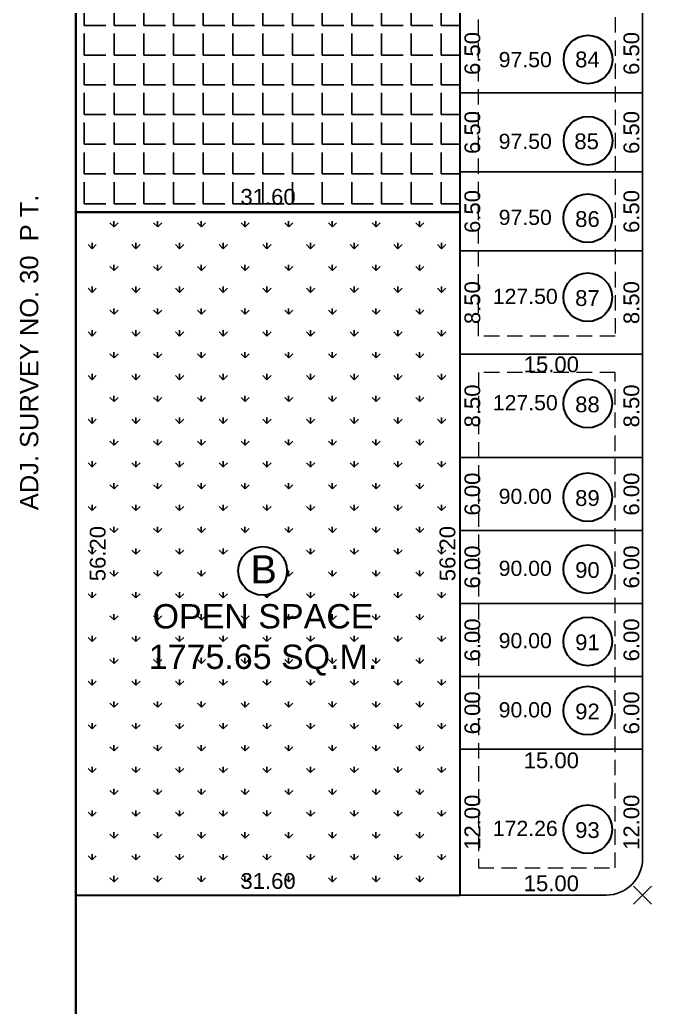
# Model space of a CAD drawing. Header units: millimetres. Extents: x 26213 to 35402, y -1028 to 2462.
# Drawn here: x 34948.9 to 35001.9, y 396.6 to 477.9 of the extents above; entities that cross this region are included whole.
import ezdxf
from ezdxf.enums import TextEntityAlignment as Align

# ---------------------------------------------------------------- set-up
doc = ezdxf.new("R2010")
doc.units = ezdxf.units.MM
doc.header["$PDMODE"] = 3
doc.header["$PDSIZE"] = 0.75
for name, pattern in [('1', [0]), ('DASHED', [19.05, 12.7, -6.35]), ('DASHED2', [9.525, 6.35, -3.175])]:
    doc.linetypes.add(name, pattern=pattern)
for name, color, linetype in [('adj. gat no', 76, 'Continuous'), ('AREA', 7, 'Continuous'), ('Chamber', 7, '1'), ('DIMEMSION', 7, 'Continuous'), ('NUMBRING', 162, 'Continuous'), ('OPEN SPACE', 3, 'Continuous'), ('POINT', 190, 'Continuous'), ('SOLID HATCH', 253, 'Continuous')]:
    doc.layers.add(name, color=color, linetype=linetype)
doc.layers.add('CIRCLE', color=197, linetype='Continuous', lineweight=30)
doc.layers.add('LAYOUT PLAN', color=7, linetype='Continuous', lineweight=25)
doc.styles.get("Standard").update_dxf_attribs({"font": 'arial.ttf'})
doc.dimstyles.new('LAYOUT PLAN', dxfattribs={"dimtxt": 1.3, "dimasz": 1, "dimexe": 0.18, "dimexo": 0.0625, "dimgap": 0.09, "dimtad": 0, "dimrnd": 0.05, "dimzin": 0, "dimdsep": 46, "dimtxsty": 'Standard', "dimcen": 0, "dimse1": 1, "dimse2": 1, "dimsd1": 1, "dimsd2": 1, "dimadec": 0, "dimazin": 0, "dimtfac": 1, "dimtofl": 0, "dimtmove": 0, "dimatfit": 3, "dimfxl": 1, "dimtolj": 1, "dimtzin": 0, "dimarcsym": 0})

# ---------------------------------------------------------------- blocks, each defined once
blk = doc.blocks.new('*D3530')
at = {"layer": 'Defpoints', "color": 0, "ltscale": 2}
for p in [(34985.167, 524.335), (34983.794, 462.04), (34985.167, 462.04)]:
    blk.add_point(p, dxfattribs=at)
at = {"layer": 'DIMEMSION', "color": 0, "ltscale": 2, "insert": (34983.794, 493.187), "char_height": 1.3, "attachment_point": 5, "rotation": 90}
blk.add_mtext('\\A1;62.30', dxfattribs=at)
blk = doc.blocks.new('*D3531')
at = {"layer": 'Defpoints', "color": 0, "ltscale": 2}
for p in [(34985.167, 463.281), (34953.574, 462.04), (34985.167, 462.04)]:
    blk.add_point(p, dxfattribs=at)
at = {"layer": 'DIMEMSION', "color": 0, "ltscale": 2, "insert": (34969.37, 463.281), "char_height": 1.3, "attachment_point": 5}
blk.add_mtext('\\A1;31.60', dxfattribs=at)
blk = doc.blocks.new('*D3532')
at = {"layer": 'Defpoints', "color": 0, "ltscale": 2}
for p in [(34953.574, 509.335), (34954.98, 509.335), (34953.574, 462.04)]:
    blk.add_point(p, dxfattribs=at)
at = {"layer": 'DIMEMSION', "color": 0, "ltscale": 2, "insert": (34954.98, 485.687), "char_height": 1.3, "attachment_point": 5, "rotation": 90}
blk.add_mtext('\\A1;47.30', dxfattribs=at)
blk = doc.blocks.new('*D3533')
at = {"layer": 'Defpoints', "color": 0, "ltscale": 2}
for p in [(34985.167, 462.04), (34984.132, 405.835), (34985.167, 405.835)]:
    blk.add_point(p, dxfattribs=at)
at = {"layer": 'DIMEMSION', "color": 0, "ltscale": 2, "insert": (34984.132, 433.937), "char_height": 1.3, "attachment_point": 5, "rotation": 90}
blk.add_mtext('\\A1;56.20', dxfattribs=at)
blk = doc.blocks.new('*D3534')
at = {"layer": 'Defpoints', "color": 0, "ltscale": 2}
for p in [(34985.167, 406.995), (34953.574, 405.835), (34985.167, 405.835)]:
    blk.add_point(p, dxfattribs=at)
at = {"layer": 'DIMEMSION', "color": 0, "ltscale": 2, "insert": (34969.37, 406.995), "char_height": 1.3, "attachment_point": 5}
blk.add_mtext('\\A1;31.60', dxfattribs=at)
blk = doc.blocks.new('*D3535')
at = {"layer": 'Defpoints', "color": 0, "ltscale": 2}
for p in [(34953.574, 462.04), (34955.365, 462.04), (34953.574, 405.835)]:
    blk.add_point(p, dxfattribs=at)
at = {"layer": 'DIMEMSION', "color": 0, "ltscale": 2, "insert": (34955.365, 433.937), "char_height": 1.3, "attachment_point": 5, "rotation": 90}
blk.add_mtext('\\A1;56.20', dxfattribs=at)
blk = doc.blocks.new('*D3594')
at = {"layer": 'Defpoints', "color": 0, "ltscale": 2}
for p in [(35000.167, 478.335), (34999.26, 471.835), (35000.167, 471.835)]:
    blk.add_point(p, dxfattribs=at)
at = {"layer": 'DIMEMSION', "color": 0, "ltscale": 2, "insert": (34999.26, 475.085), "char_height": 1.3, "attachment_point": 5, "rotation": 90}
blk.add_mtext('\\A1;6.50', dxfattribs=at)
blk = doc.blocks.new('*D3595')
at = {"layer": 'Defpoints', "color": 0, "ltscale": 2}
for p in [(35000.167, 471.835), (34999.26, 465.335), (35000.167, 465.335)]:
    blk.add_point(p, dxfattribs=at)
at = {"layer": 'DIMEMSION', "color": 0, "ltscale": 2, "insert": (34999.26, 468.585), "char_height": 1.3, "attachment_point": 5, "rotation": 90}
blk.add_mtext('\\A1;6.50', dxfattribs=at)
blk = doc.blocks.new('*D3596')
at = {"layer": 'Defpoints', "color": 0, "ltscale": 2}
for p in [(35000.167, 465.335), (34999.26, 458.835), (35000.167, 458.835)]:
    blk.add_point(p, dxfattribs=at)
at = {"layer": 'DIMEMSION', "color": 0, "ltscale": 2, "insert": (34999.26, 462.085), "char_height": 1.3, "attachment_point": 5, "rotation": 90}
blk.add_mtext('\\A1;6.50', dxfattribs=at)
blk = doc.blocks.new('*D3597')
at = {"layer": 'Defpoints', "color": 0, "ltscale": 2}
for p in [(35000.167, 458.835), (34999.26, 450.335), (34999.26, 450.335)]:
    blk.add_point(p, dxfattribs=at)
at = {"layer": 'DIMEMSION', "color": 0, "ltscale": 2, "insert": (34999.26, 454.585), "char_height": 1.3, "attachment_point": 5, "rotation": 90}
blk.add_mtext('\\A1;8.50', dxfattribs=at)
blk = doc.blocks.new('*D3598')
at = {"layer": 'Defpoints', "color": 0, "ltscale": 2}
for p in [(34999.26, 450.335), (34999.26, 441.835), (35000.167, 441.835)]:
    blk.add_point(p, dxfattribs=at)
at = {"layer": 'DIMEMSION', "color": 0, "ltscale": 2, "insert": (34999.26, 446.085), "char_height": 1.3, "attachment_point": 5, "rotation": 90}
blk.add_mtext('\\A1;8.50', dxfattribs=at)
blk = doc.blocks.new('*D3599')
at = {"layer": 'Defpoints', "color": 0, "ltscale": 2}
for p in [(35000.167, 441.835), (34999.26, 435.835), (35000.167, 435.835)]:
    blk.add_point(p, dxfattribs=at)
at = {"layer": 'DIMEMSION', "color": 0, "ltscale": 2, "insert": (34999.26, 438.835), "char_height": 1.3, "attachment_point": 5, "rotation": 90}
blk.add_mtext('\\A1;6.00', dxfattribs=at)
blk = doc.blocks.new('*D3600')
at = {"layer": 'Defpoints', "color": 0, "ltscale": 2}
for p in [(35000.167, 435.835), (34999.26, 429.835), (35000.167, 429.835)]:
    blk.add_point(p, dxfattribs=at)
at = {"layer": 'DIMEMSION', "color": 0, "ltscale": 2, "insert": (34999.26, 432.835), "char_height": 1.3, "attachment_point": 5, "rotation": 90}
blk.add_mtext('\\A1;6.00', dxfattribs=at)
blk = doc.blocks.new('*D3601')
at = {"layer": 'Defpoints', "color": 0, "ltscale": 2}
for p in [(35000.167, 429.835), (34999.26, 423.835), (35000.167, 423.835)]:
    blk.add_point(p, dxfattribs=at)
at = {"layer": 'DIMEMSION', "color": 0, "ltscale": 2, "insert": (34999.26, 426.835), "char_height": 1.3, "attachment_point": 5, "rotation": 90}
blk.add_mtext('\\A1;6.00', dxfattribs=at)
blk = doc.blocks.new('*D3602')
at = {"layer": 'Defpoints', "color": 0, "ltscale": 2}
for p in [(35000.167, 423.835), (34999.26, 417.835), (35000.167, 417.835)]:
    blk.add_point(p, dxfattribs=at)
at = {"layer": 'DIMEMSION', "color": 0, "ltscale": 2, "insert": (34999.26, 420.835), "char_height": 1.3, "attachment_point": 5, "rotation": 90}
blk.add_mtext('\\A1;6.00', dxfattribs=at)
blk = doc.blocks.new('*D3603')
at = {"layer": 'Defpoints', "color": 0, "ltscale": 2}
for p in [(35000.167, 417.835), (34999.26, 405.835), (35000.167, 405.835)]:
    blk.add_point(p, dxfattribs=at)
at = {"layer": 'DIMEMSION', "color": 0, "ltscale": 2, "insert": (34999.26, 411.835), "char_height": 1.3, "attachment_point": 5, "rotation": 90}
blk.add_mtext('\\A1;12.00', dxfattribs=at)
blk = doc.blocks.new('*D3604')
at = {"layer": 'Defpoints', "color": 0, "ltscale": 2}
for p in [(35000.167, 406.805), (34985.167, 405.835), (35000.167, 405.835)]:
    blk.add_point(p, dxfattribs=at)
at = {"layer": 'DIMEMSION', "color": 0, "ltscale": 2, "insert": (34992.667, 406.805), "char_height": 1.3, "attachment_point": 5}
blk.add_mtext('\\A1;15.00', dxfattribs=at)
blk = doc.blocks.new('*D3605')
at = {"layer": 'Defpoints', "color": 0, "ltscale": 2}
for p in [(34985.167, 417.835), (34986.182, 417.835), (34985.167, 405.835)]:
    blk.add_point(p, dxfattribs=at)
at = {"layer": 'DIMEMSION', "color": 0, "ltscale": 2, "insert": (34986.182, 411.835), "char_height": 1.3, "attachment_point": 5, "rotation": 90}
blk.add_mtext('\\A1;12.00', dxfattribs=at)
blk = doc.blocks.new('*D3606')
at = {"layer": 'Defpoints', "color": 0, "ltscale": 2}
for p in [(34985.167, 423.835), (34986.182, 423.835), (34985.167, 417.835)]:
    blk.add_point(p, dxfattribs=at)
at = {"layer": 'DIMEMSION', "color": 0, "ltscale": 2, "insert": (34986.182, 420.835), "char_height": 1.3, "attachment_point": 5, "rotation": 90}
blk.add_mtext('\\A1;6.00', dxfattribs=at)
blk = doc.blocks.new('*D3607')
at = {"layer": 'Defpoints', "color": 0, "ltscale": 2}
for p in [(34985.167, 429.835), (34986.182, 429.835), (34985.167, 423.835)]:
    blk.add_point(p, dxfattribs=at)
at = {"layer": 'DIMEMSION', "color": 0, "ltscale": 2, "insert": (34986.182, 426.835), "char_height": 1.3, "attachment_point": 5, "rotation": 90}
blk.add_mtext('\\A1;6.00', dxfattribs=at)
blk = doc.blocks.new('*D3608')
at = {"layer": 'Defpoints', "color": 0, "ltscale": 2}
for p in [(34985.167, 435.835), (34986.182, 435.835), (34985.167, 429.835)]:
    blk.add_point(p, dxfattribs=at)
at = {"layer": 'DIMEMSION', "color": 0, "ltscale": 2, "insert": (34986.182, 432.835), "char_height": 1.3, "attachment_point": 5, "rotation": 90}
blk.add_mtext('\\A1;6.00', dxfattribs=at)
blk = doc.blocks.new('*D3609')
at = {"layer": 'Defpoints', "color": 0, "ltscale": 2}
for p in [(34985.167, 441.835), (34986.182, 441.835), (34985.167, 435.835)]:
    blk.add_point(p, dxfattribs=at)
at = {"layer": 'DIMEMSION', "color": 0, "ltscale": 2, "insert": (34986.182, 438.835), "char_height": 1.3, "attachment_point": 5, "rotation": 90}
blk.add_mtext('\\A1;6.00', dxfattribs=at)
blk = doc.blocks.new('*D3610')
at = {"layer": 'Defpoints', "color": 0, "ltscale": 2}
for p in [(34985.167, 450.335), (34986.182, 450.335), (34985.167, 441.835)]:
    blk.add_point(p, dxfattribs=at)
at = {"layer": 'DIMEMSION', "color": 0, "ltscale": 2, "insert": (34986.182, 446.085), "char_height": 1.3, "attachment_point": 5, "rotation": 90}
blk.add_mtext('\\A1;8.50', dxfattribs=at)
blk = doc.blocks.new('*D3611')
at = {"layer": 'Defpoints', "color": 0, "ltscale": 2}
for p in [(34985.167, 458.835), (34986.182, 458.835), (34985.167, 450.335)]:
    blk.add_point(p, dxfattribs=at)
at = {"layer": 'DIMEMSION', "color": 0, "ltscale": 2, "insert": (34986.182, 454.585), "char_height": 1.3, "attachment_point": 5, "rotation": 90}
blk.add_mtext('\\A1;8.50', dxfattribs=at)
blk = doc.blocks.new('*D3612')
at = {"layer": 'Defpoints', "color": 0, "ltscale": 2}
for p in [(34985.167, 465.335), (34986.182, 465.335), (34985.167, 458.835)]:
    blk.add_point(p, dxfattribs=at)
at = {"layer": 'DIMEMSION', "color": 0, "ltscale": 2, "insert": (34986.182, 462.085), "char_height": 1.3, "attachment_point": 5, "rotation": 90}
blk.add_mtext('\\A1;6.50', dxfattribs=at)
blk = doc.blocks.new('*D3613')
at = {"layer": 'Defpoints', "color": 0, "ltscale": 2}
for p in [(34985.167, 471.835), (34986.182, 471.835), (34985.167, 465.335)]:
    blk.add_point(p, dxfattribs=at)
at = {"layer": 'DIMEMSION', "color": 0, "ltscale": 2, "insert": (34986.182, 468.585), "char_height": 1.3, "attachment_point": 5, "rotation": 90}
blk.add_mtext('\\A1;6.50', dxfattribs=at)
blk = doc.blocks.new('*D3614')
at = {"layer": 'Defpoints', "color": 0, "ltscale": 2}
for p in [(34985.167, 478.335), (34986.182, 478.335), (34985.167, 471.835)]:
    blk.add_point(p, dxfattribs=at)
at = {"layer": 'DIMEMSION', "color": 0, "ltscale": 2, "insert": (34986.182, 475.085), "char_height": 1.3, "attachment_point": 5, "rotation": 90}
blk.add_mtext('\\A1;6.50', dxfattribs=at)
blk = doc.blocks.new('*D3667')
at = {"layer": 'Defpoints', "color": 0, "ltscale": 2}
for p in [(34985.167, 417.835), (35000.167, 417.835), (35000.167, 416.92)]:
    blk.add_point(p, dxfattribs=at)
at = {"layer": 'DIMEMSION', "color": 0, "ltscale": 2, "insert": (34992.667, 416.92), "char_height": 1.3, "attachment_point": 5}
blk.add_mtext('\\A1;15.00', dxfattribs=at)
blk = doc.blocks.new('*D3672')
at = {"layer": 'Defpoints', "color": 0, "ltscale": 2}
for p in [(34985.167, 450.335), (35000.167, 450.335), (35000.167, 449.497)]:
    blk.add_point(p, dxfattribs=at)
at = {"layer": 'DIMEMSION', "color": 0, "ltscale": 2, "insert": (34992.667, 449.497), "char_height": 1.3, "attachment_point": 5}
blk.add_mtext('\\A1;15.00', dxfattribs=at)

msp = doc.modelspace()

# ---------------------------------------------------------------- hatches: boundary and pattern name
at = {"lineweight": 25, "ltscale": 2}
h = msp.add_hatch(dxfattribs=at)
h.set_pattern_fill('ANGLE,_O', color=6, scale=0.35)
h.set_pattern_definition([(0, (6629.385, -742.5358), (0, 2.44475), [1.778, -0.66675]), (90, (6629.385, -742.5358), (-2.44475, 1e-16), [1.778, -0.66675])])
h.paths.add_polyline_path([(34985.167, 524.335), (34958.574, 524.335), (34958.574, 509.335), (34953.574, 509.335), (34953.574, 462.04), (34985.167, 462.04)])
h.paths.add_polyline_path([(34972.056, 490.456, -1), (34968.056, 490.456, -1)], flags=16)
h.paths.add_polyline_path([(34960.848, 514.182), (34960.848, 519.377), (34958.169, 519.377), (34958.169, 514.182)], flags=24)
h.paths.add_polyline_path([(34953.988, 507.229), (34958.172, 507.229), (34958.172, 509.908), (34953.988, 509.908)], flags=24)
h.paths.add_polyline_path([(34969.29, 521.811), (34974.485, 521.811), (34974.485, 524.49), (34969.29, 524.49)], flags=9)
h.paths.add_polyline_path([(34985.142, 490.599), (34985.142, 495.794), (34982.463, 495.794), (34982.463, 490.599)], flags=24)
h.paths.add_polyline_path([(34966.778, 461.933), (34971.973, 461.933), (34971.973, 464.612), (34966.778, 464.612)], flags=9)
h.paths.add_polyline_path([(34956.328, 483.122), (34956.328, 488.317), (34953.649, 488.317), (34953.649, 483.122)], flags=24)
h.paths.add_polyline_path([(34968.171, 487.904), (34971.696, 487.904), (34971.696, 492.977), (34968.171, 492.977)], flags=24)
h.paths.add_polyline_path([(34958.842, 480.303), (34982.513, 480.303), (34982.513, 487.793), (34958.842, 487.793)], flags=24)
h = msp.add_hatch()
h.set_pattern_fill('GRASS', color=3, scale=0.1)
h.set_pattern_definition([(90, (6629.385, -742.5358), (-1.79605, 1.79605), [0.47625, -3.11585]), (45, (6629.385, -742.5358), (-1.79605122, 1.79605122), [0.47625, -2.06375]), (135, (6629.385, -742.5358), (-1.79605122, -1.79605122), [0.47625, -2.06375])])
h.paths.add_polyline_path([(34985.167, 462.04), (34953.574, 462.04), (34953.574, 405.835), (34985.167, 405.835)])
h.paths.add_polyline_path([(34970.923, 432.517, -1), (34966.923, 432.517, -1)], flags=16)
h.paths.add_polyline_path([(34985.48, 431.346), (34985.48, 436.54), (34982.802, 436.54), (34982.802, 431.346)], flags=9)
h.paths.add_polyline_path([(34966.778, 405.646), (34971.973, 405.646), (34971.973, 408.325), (34966.778, 408.325)], flags=9)
h.paths.add_polyline_path([(34956.714, 431.346), (34956.714, 436.54), (34954.035, 436.54), (34954.035, 431.346)], flags=24)
h.paths.add_polyline_path([(34967.323, 430.215), (34970.64, 430.215), (34970.64, 434.988), (34967.323, 434.988)], flags=24)
h.paths.add_polyline_path([(34959.032, 423.123), (34978.825, 423.123), (34978.825, 430.614), (34959.032, 430.614)], flags=24)

# ---------------------------------------------------------------- linework, layer by layer
at = {"color": 1, "lineweight": 35}
for points in [[(35178.167, 404.589), (35181.38, 290.065), (35181.38, 290.065), (34953.574, 285.764), (34953.574, 567.995), (34956.321, 602.668), (34961.196, 880.404), (35152.829, 872.299), (35165.087, 701.488), (35174.34, 542.335), (35174.387, 542.333), (35178.167, 404.589)], [(34953.574, 539.335), (34953.574, 484.486), (34953.574, 416.589), (34953.574, 404.589), (34953.574, 285.764), (35105.167, 288.629), (35105.167, 441.835), (35066.167, 441.835), (35066.167, 653.196)], [(34953.574, 539.335), (34953.574, 484.486), (34953.574, 416.589), (34953.574, 404.589), (34953.574, 285.764), (35105.167, 288.629), (35105.167, 441.835), (35066.167, 441.835), (35066.167, 653.196)]]:
    msp.add_lwpolyline(points, dxfattribs=at)
at = {"layer": 'Chamber', "linetype": 'DASHED2'}
msp.add_line((34953.574, 285.764), (34953.574, 567.995), dxfattribs=at)
at = {"layer": 'CIRCLE'}
for centre in [(34995.685, 474.59), (34995.685, 467.9), (34995.662, 461.532), (34995.662, 455.032), (34995.662, 446.285), (34995.662, 438.578), (34995.662, 432.657), (34995.662, 426.711), (34995.662, 421.019), (34995.662, 411.262)]:
    msp.add_circle(centre, 2, dxfattribs=at)
at = {"layer": 'LAYOUT PLAN', "lineweight": 25}
for p, q in [((34953.574, 285.764), (34953.574, 567.995)), ((34953.574, 285.764), (34953.574, 567.995)), ((34985.167, 524.335), (34985.167, 416.589)), ((34985.167, 524.335), (34985.167, 416.589)), ((35000.167, 521.335), (35000.167, 408.835)), ((35000.167, 471.835), (34985.167, 471.835)), ((35000.167, 465.335), (34985.167, 465.335)), ((35000.167, 458.835), (34985.167, 458.835)), ((35000.167, 450.335), (34985.167, 450.335)), ((35000.167, 441.835), (34985.167, 441.835)), ((35000.167, 435.835), (34985.167, 435.835)), ((35000.167, 429.835), (34985.167, 429.835)), ((35000.167, 423.835), (34985.167, 423.835)), ((35000.167, 417.835), (34985.167, 417.835)), ((34997.167, 405.835), (34953.574, 405.835)), ((34997.167, 405.835), (34985.167, 405.835))]:
    msp.add_line(p, q, dxfattribs=at)
at = {"layer": 'LAYOUT PLAN'}
msp.add_line((34985.167, 416.589), (34985.167, 405.835), dxfattribs=at)
at = {"layer": 'LAYOUT PLAN', "color": 220, "lineweight": 30, "true_color": 0xff2ecb}
msp.add_lwpolyline([(34985.167, 524.335), (34958.574, 524.335), (34958.574, 509.335), (34953.574, 509.335), (34953.574, 509.335), (34953.574, 462.04), (34985.167, 462.04)], close=True, dxfattribs=at)
at = {"layer": 'LAYOUT PLAN', "lineweight": 25}
msp.add_arc((34997.167, 408.835), 3, 270, 0, dxfattribs=at)
at = {"layer": 'OPEN SPACE', "color": 116, "lineweight": 30, "ltscale": 2, "true_color": 0x006b36}
msp.add_lwpolyline([(34985.167, 462.04), (34953.574, 462.04), (34953.574, 405.835), (34985.167, 405.835)], close=True, dxfattribs=at)
at = {"layer": 'OPEN SPACE', "color": 116, "lineweight": 30, "true_color": 0x006b36}
msp.add_circle((34968.923, 432.517), 2, dxfattribs=at)
at = {"layer": 'POINT'}
msp.add_point((35000.167, 405.835), dxfattribs=at)
at = {"layer": 'SOLID HATCH', "color": 9, "linetype": 'DASHED', "lineweight": 15, "ltscale": 0.1, "true_color": 0xc7c8ca}
for points in [[(34997.917, 451.835), (34986.667, 451.835), (34986.667, 502.835), (34997.917, 502.835), (34997.917, 451.835)], [(34997.917, 448.835), (34986.667, 448.835), (34986.667, 408.085), (34997.917, 408.085), (34997.917, 448.835)]]:
    msp.add_lwpolyline(points, close=True, dxfattribs=at)

# ---------------------------------------------------------------- texts
at = {"layer": 'adj. gat no', "color": 7, "insert": (34949.733, 420.217), "char_height": 1.5, "width": 60.37153, "attachment_point": 4, "rotation": 90}
msp.add_mtext('\\pi17.293;ADJ. SURVEY NO. 30  P T.', dxfattribs=at)
msp.add_mtext('\\pi17.293;ADJ. SURVEY NO. 30  P T.', dxfattribs=at)
at = {"layer": 'adj. gat no', "insert": (34949.733, 420.217), "char_height": 1.5, "width": 60.37153, "attachment_point": 4, "rotation": 90}
msp.add_mtext('\\pi17.293;ADJ. SURVEY NO. 30  P T.', dxfattribs=at)
at = {"layer": 'AREA'}
for s, p in [('97.50', (34990.524, 474.58)), ('97.50', (34990.524, 467.859)), ('97.50', (34990.524, 461.602)), ('127.50', (34990.524, 455.102)), ('127.50', (34990.524, 446.354)), ('90.00', (34990.524, 438.647)), ('90.00', (34990.524, 432.727)), ('90.00', (34990.524, 426.781)), ('90.00', (34990.524, 421.089)), ('172.26', (34990.524, 411.332))]:
    msp.add_text(s, height=1.25, dxfattribs=at).set_placement(p, align=Align.MIDDLE_CENTER)
at = {"layer": 'NUMBRING', "color": 7}
for s, p in [('84', (34995.636, 474.595)), ('85', (34995.569, 467.857)), ('86', (34995.636, 461.463)), ('87', (34995.636, 454.963)), ('88', (34995.636, 446.215)), ('89', (34995.636, 438.508)), ('90', (34995.636, 432.588)), ('91', (34995.636, 426.642)), ('92', (34995.636, 420.95)), ('93', (34995.636, 411.192))]:
    msp.add_text(s, height=1.3, dxfattribs=at).set_placement(p, align=Align.MIDDLE)
at = {"layer": 'OPEN SPACE', "color": 7, "lineweight": 30, "attachment_point": 5}
for s, insert, char_height in [('B', (34969.014, 432.638), 2.316), ('OPEN SPACE\\P1775.65 SQ.M.', (34968.959, 426.84), 2)]:
    msp.add_mtext(s, dxfattribs=dict(at, insert=insert, char_height=char_height))

# ---------------------------------------------------------------- dimensions: what is measured, and where the dimension line sits
at = {"layer": 'DIMEMSION', "ltscale": 2}
for base, p1, p2, override, picture, middle in [((34983.7938, 462.0395), (34985.1669, 524.3351), (34985.1669, 462.0395), {"dimfxl": 0.1, "dimfxlon": 1}, '*D3530', (34983.7938, 493.1873)), ((34954.9801, 509.3351), (34953.5741, 462.0395), (34953.5741, 509.3351), {"dimfxl": 0.1, "dimfxlon": 1}, '*D3532', (34954.9801, 485.6873)), ((34986.182, 478.335), (34985.167, 471.835), (34985.167, 478.335), {"dimtmove": 1, "dimfxl": 0.1, "dimfxlon": 1}, '*D3614', (34986.182, 475.085)), ((34999.26, 471.835), (35000.167, 478.335), (35000.167, 471.835), {"dimtmove": 1, "dimfxl": 0.1, "dimfxlon": 1}, '*D3594', (34999.26, 475.085)), ((34986.182, 471.835), (34985.167, 465.335), (34985.167, 471.835), {"dimtmove": 1, "dimfxl": 0.1, "dimfxlon": 1}, '*D3613', (34986.182, 468.585)), ((34999.26, 465.335), (35000.167, 471.835), (35000.167, 465.335), {"dimtmove": 1, "dimfxl": 0.1, "dimfxlon": 1}, '*D3595', (34999.26, 468.585)), ((34986.182, 465.335), (34985.167, 458.835), (34985.167, 465.335), {"dimtmove": 1, "dimfxl": 0.1, "dimfxlon": 1}, '*D3612', (34986.182, 462.085)), ((34999.26, 458.835), (35000.167, 465.335), (35000.167, 458.835), {"dimtmove": 1, "dimfxl": 0.1, "dimfxlon": 1}, '*D3596', (34999.26, 462.085)), ((34955.3654, 462.0395), (34953.5741, 405.8351), (34953.5741, 462.0395), {"dimfxl": 0.1, "dimfxlon": 1}, '*D3535', (34955.3654, 433.9373)), ((34984.1317, 405.8351), (34985.1669, 462.0395), (34985.1669, 405.8351), {"dimfxl": 0.1, "dimfxlon": 1}, '*D3533', (34984.1317, 433.9373)), ((34986.182, 458.835), (34985.167, 450.335), (34985.167, 458.835), {"dimtmove": 1, "dimfxl": 0.1, "dimfxlon": 1}, '*D3611', (34986.182, 454.585)), ((34999.26, 450.335), (35000.167, 458.835), (34999.26, 450.335), {"dimtmove": 1, "dimfxl": 0.1, "dimfxlon": 1}, '*D3597', (34999.26, 454.585)), ((34986.182, 450.335), (34985.167, 441.835), (34985.167, 450.335), {"dimtmove": 1, "dimfxl": 0.1, "dimfxlon": 1}, '*D3610', (34986.182, 446.085)), ((34999.26, 441.835), (34999.26, 450.335), (35000.167, 441.835), {"dimtmove": 1, "dimfxl": 0.1, "dimfxlon": 1}, '*D3598', (34999.26, 446.085)), ((34986.182, 441.835), (34985.167, 435.835), (34985.167, 441.835), {"dimtmove": 1, "dimfxl": 0.1, "dimfxlon": 1}, '*D3609', (34986.182, 438.835)), ((34999.26, 435.835), (35000.167, 441.835), (35000.167, 435.835), {"dimtmove": 1, "dimfxl": 0.1, "dimfxlon": 1}, '*D3599', (34999.26, 438.835)), ((34986.182, 435.835), (34985.167, 429.835), (34985.167, 435.835), {"dimtmove": 1, "dimfxl": 0.1, "dimfxlon": 1}, '*D3608', (34986.182, 432.835)), ((34999.26, 429.835), (35000.167, 435.835), (35000.167, 429.835), {"dimtmove": 1, "dimfxl": 0.1, "dimfxlon": 1}, '*D3600', (34999.26, 432.835)), ((34986.182, 429.835), (34985.167, 423.835), (34985.167, 429.835), {"dimtmove": 1, "dimfxl": 0.1, "dimfxlon": 1}, '*D3607', (34986.182, 426.835)), ((34999.26, 423.835), (35000.167, 429.835), (35000.167, 423.835), {"dimtmove": 1, "dimfxl": 0.1, "dimfxlon": 1}, '*D3601', (34999.26, 426.835)), ((34986.182, 423.835), (34985.167, 417.835), (34985.167, 423.835), {"dimtmove": 1, "dimfxl": 0.1, "dimfxlon": 1}, '*D3606', (34986.182, 420.835)), ((34999.26, 417.835), (35000.167, 423.835), (35000.167, 417.835), {"dimtmove": 1, "dimfxl": 0.1, "dimfxlon": 1}, '*D3602', (34999.26, 420.835)), ((34986.182, 417.835), (34985.167, 405.835), (34985.167, 417.835), {"dimfxl": 0.1, "dimfxlon": 1}, '*D3605', (34986.182, 411.835)), ((34999.26, 405.835), (35000.167, 417.835), (35000.167, 405.835), {"dimtmove": 1, "dimfxl": 0.1, "dimfxlon": 1}, '*D3603', (34999.26, 411.835))]:
    dim = msp.add_linear_dim(base=base, p1=p1, p2=p2, angle=90, dimstyle='LAYOUT PLAN', override=override, dxfattribs=at)
    dim.commit()
    dim.dimension.update_dxf_attribs({"geometry": picture, "text_midpoint": middle})
for base, p1, p2, picture, middle in [((34985.167, 463.281), (34953.574, 462.04), (34985.167, 462.04), '*D3531', (34969.37, 463.281)), ((35000.167, 449.497), (34985.167, 450.335), (35000.167, 450.335), '*D3672', (34992.667, 449.497)), ((35000.167, 416.92), (34985.167, 417.835), (35000.167, 417.835), '*D3667', (34992.667, 416.92)), ((34985.167, 406.995), (34953.574, 405.835), (34985.167, 405.835), '*D3534', (34969.37, 406.995)), ((35000.167, 406.805), (34985.167, 405.835), (35000.167, 405.835), '*D3604', (34992.667, 406.805))]:
    dim = msp.add_linear_dim(base=base, p1=p1, p2=p2, dimstyle='LAYOUT PLAN', override={"dimfxl": 0.1, "dimfxlon": 1}, dxfattribs=at)
    dim.commit()
    dim.dimension.update_dxf_attribs({"geometry": picture, "text_midpoint": middle})

doc.saveas('drawing.dxf')
